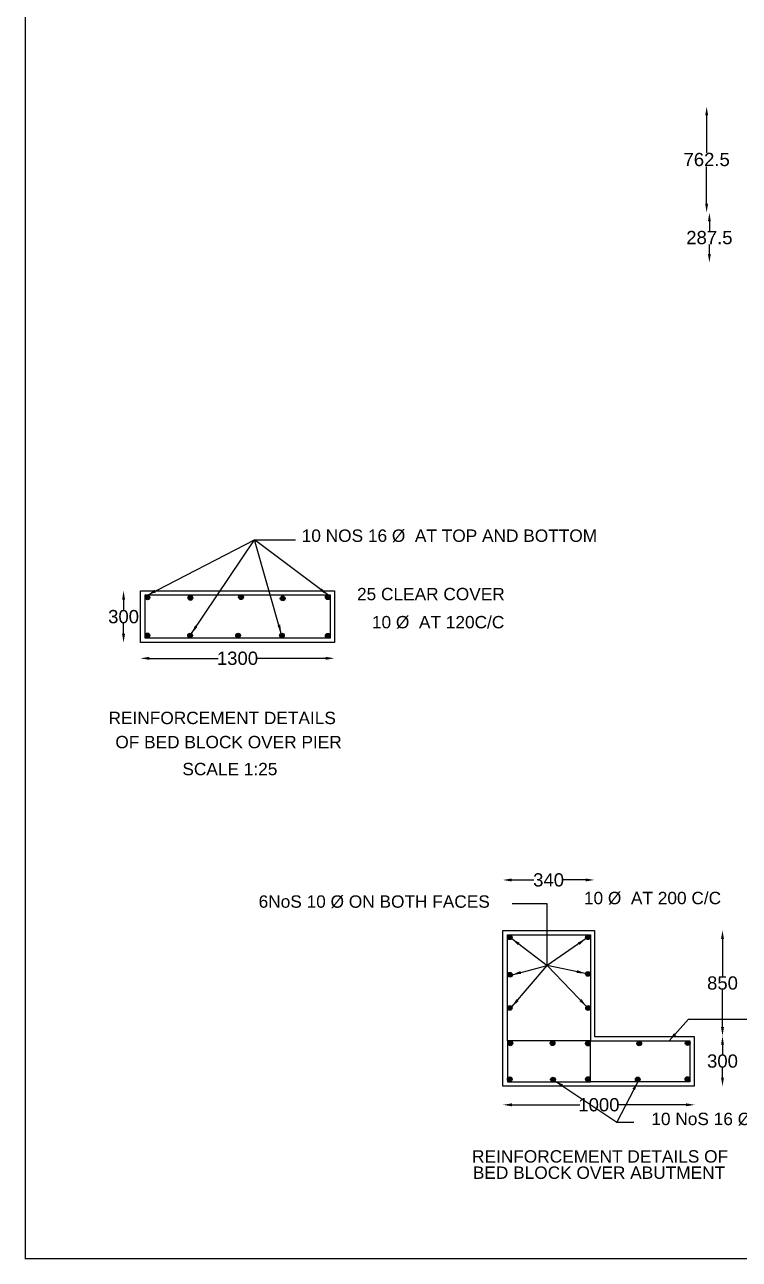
# Model space of a CAD drawing. Header units: inches. Extents: x -18497 to -1468, y 4811 to 18775.
# Drawn here: x -18497 to -14449, y 4811 to 11799 of the extents above; entities that cross this region are included whole.
import ezdxf

# ---------------------------------------------------------------- set-up
doc = ezdxf.new("R2010")
doc.units = ezdxf.units.IN
doc.header["$MEASUREMENT"] = 0
doc.styles.get("Standard").update_dxf_attribs({"font": 'arial.ttf'})
doc.dimstyles.new('ST100', dxfattribs={"dimtxt": 75, "dimasz": 50, "dimexe": 0, "dimexo": 10, "dimgap": 0.09, "dimtad": 0, "dimtih": 1, "dimtoh": 1, "dimdec": 0, "dimzin": 0, "dimdsep": 46, "dimtxsty": 'Standard', "dimcen": 0, "dimse1": 1, "dimse2": 1, "dimadec": 0, "dimazin": 0, "dimtfac": 1, "dimtdec": 0, "dimtofl": 0, "dimtmove": 0, "dimatfit": 3, "dimfxl": 50, "dimtolj": 1, "dimtzin": 0, "dimarcsym": 0})

# ---------------------------------------------------------------- blocks, each defined once
blk = doc.blocks.new('*D17')
at = {"color": 0, "lineweight": -2, "transparency": 16777216}
for p, q in [((-14618.3, 10685.8), (-14618.3, 10632.1)), ((-14618.3, 10501.8), (-14618.3, 10555.4))]:
    blk.add_line(p, q, dxfattribs=at)
at = {"color": 0, "transparency": 16777216}
for points in [[(-14626.7, 10685.8), (-14610, 10685.8), (-14618.3, 10735.8)], [(-14626.7, 10501.8), (-14610, 10501.8), (-14618.3, 10451.8)]]:
    blk.add_solid(points, dxfattribs=at)
at = {"layer": 'Defpoints', "color": 0, "transparency": 16777216}
for p in [(-14618.3, 10735.8), (-14338.6, 10735.8), (-14338.6, 10451.8)]:
    blk.add_point(p, dxfattribs=at)
at = {"color": 0, "transparency": 16777216, "insert": (-14618.3, 10593.8), "char_height": 75, "attachment_point": 5}
blk.add_mtext('\\A1;287.5', dxfattribs=at)
blk = doc.blocks.new('*D18')
at = {"color": 0, "lineweight": -2, "transparency": 16777216}
for p, q in [((-14633.8, 11285.2), (-14633.8, 11073.9)), ((-14633.8, 10785.8), (-14633.8, 10997.1))]:
    blk.add_line(p, q, dxfattribs=at)
at = {"color": 0, "transparency": 16777216}
for points in [[(-14642.2, 11285.2), (-14625.5, 11285.2), (-14633.8, 11335.2)], [(-14642.2, 10785.8), (-14625.5, 10785.8), (-14633.8, 10735.8)]]:
    blk.add_solid(points, dxfattribs=at)
at = {"layer": 'Defpoints', "color": 0, "transparency": 16777216}
for p in [(-14634.6, 11335.2), (-14633.8, 11335.2), (-14634.6, 10735.8)]:
    blk.add_point(p, dxfattribs=at)
at = {"color": 0, "transparency": 16777216, "insert": (-14633.8, 11035.5), "char_height": 75, "attachment_point": 5}
blk.add_mtext('\\A1;762.5', dxfattribs=at)
blk = doc.blocks.new('*D30')
at = {"color": 0, "lineweight": -2, "transparency": 16777216}
for p, q in [((-17936.7, 8544.9), (-17936.7, 8486.7)), ((-17936.7, 8351.6), (-17936.7, 8409.9))]:
    blk.add_line(p, q, dxfattribs=at)
at = {"color": 0, "transparency": 16777216}
for points in [[(-17945, 8544.9), (-17928.3, 8544.9), (-17936.7, 8594.9)], [(-17945, 8351.6), (-17928.3, 8351.6), (-17936.7, 8301.6)]]:
    blk.add_solid(points, dxfattribs=at)
at = {"layer": 'Defpoints', "color": 0, "transparency": 16777216}
for p in [(-17936.7, 8594.9), (-17841, 8594.9), (-17841, 8301.6)]:
    blk.add_point(p, dxfattribs=at)
at = {"color": 0, "transparency": 16777216, "insert": (-17936.7, 8448.3), "char_height": 75, "attachment_point": 5}
blk.add_mtext('\\A1;300', dxfattribs=at)
blk = doc.blocks.new('*D31')
at = {"color": 0, "lineweight": -2, "transparency": 16777216}
for p, q in [((-17791, 8212.6), (-17399.9, 8212.6)), ((-16791.9, 8212.6), (-17183, 8212.6))]:
    blk.add_line(p, q, dxfattribs=at)
at = {"color": 0, "transparency": 16777216}
for points in [[(-17791, 8221), (-17791, 8204.3), (-17841, 8212.6)], [(-16791.9, 8221), (-16791.9, 8204.3), (-16741.9, 8212.6)]]:
    blk.add_solid(points, dxfattribs=at)
at = {"layer": 'Defpoints', "color": 0, "transparency": 16777216}
for p in [(-17841, 8301.6), (-16741.9, 8301.6), (-16741.9, 8212.6)]:
    blk.add_point(p, dxfattribs=at)
at = {"color": 0, "transparency": 16777216, "insert": (-17291.5, 8212.6), "char_height": 75, "attachment_point": 5}
blk.add_mtext('\\A1;1300', dxfattribs=at)
blk = doc.blocks.new('*D32')
at = {"color": 0, "lineweight": -2, "transparency": 16777216}
for p, q in [((-15738.5, 6958.2), (-15612, 6958.2)), ((-15319.9, 6958.2), (-15446.4, 6958.2))]:
    blk.add_line(p, q, dxfattribs=at)
at = {"color": 0, "transparency": 16777216}
for points in [[(-15738.5, 6966.5), (-15738.5, 6949.8), (-15788.5, 6958.2)], [(-15319.9, 6966.5), (-15319.9, 6949.8), (-15269.9, 6958.2)]]:
    blk.add_solid(points, dxfattribs=at)
at = {"layer": 'Defpoints', "color": 0, "transparency": 16777216}
for p in [(-15269.9, 6958.2), (-15788.5, 6672.5), (-15269.9, 6672.5)]:
    blk.add_point(p, dxfattribs=at)
at = {"color": 0, "transparency": 16777216, "insert": (-15529.2, 6958.2), "char_height": 75, "attachment_point": 5}
blk.add_mtext('\\A1;340', dxfattribs=at)
blk = doc.blocks.new('*D33')
at = {"color": 0, "lineweight": -2, "transparency": 16777216}
for p, q in [((-14544.1, 6623.8), (-14544.1, 6412.9)), ((-14544.1, 6125.3), (-14544.1, 6336.2))]:
    blk.add_line(p, q, dxfattribs=at)
at = {"color": 0, "transparency": 16777216}
for points in [[(-14552.4, 6623.8), (-14535.8, 6623.8), (-14544.1, 6673.8)], [(-14552.4, 6125.3), (-14535.8, 6125.3), (-14544.1, 6075.3)]]:
    blk.add_solid(points, dxfattribs=at)
at = {"layer": 'Defpoints', "color": 0, "transparency": 16777216}
for p in [(-14544.1, 6673.8), (-14543.3, 6673.8), (-14543.3, 6075.3)]:
    blk.add_point(p, dxfattribs=at)
at = {"color": 0, "transparency": 16777216, "insert": (-14544.1, 6374.5), "char_height": 75, "attachment_point": 5}
blk.add_mtext('\\A1;850', dxfattribs=at)
blk = doc.blocks.new('*D34')
at = {"color": 0, "lineweight": -2, "transparency": 16777216}
for p, q in [((-14544.1, 6025.3), (-14544.1, 5971.1)), ((-14544.1, 5840), (-14544.1, 5894.3))]:
    blk.add_line(p, q, dxfattribs=at)
at = {"color": 0, "transparency": 16777216}
for points in [[(-14552.4, 6025.3), (-14535.8, 6025.3), (-14544.1, 6075.3)], [(-14552.4, 5840), (-14535.8, 5840), (-14544.1, 5790)]]:
    blk.add_solid(points, dxfattribs=at)
at = {"layer": 'Defpoints', "color": 0, "transparency": 16777216}
for p in [(-14543.3, 6075.3), (-14544.1, 5790), (-14543.3, 5790)]:
    blk.add_point(p, dxfattribs=at)
at = {"color": 0, "transparency": 16777216, "insert": (-14544.1, 5932.7), "char_height": 75, "attachment_point": 5}
blk.add_mtext('\\A1;300', dxfattribs=at)
blk = doc.blocks.new('*D35')
at = {"color": 0, "lineweight": -2, "transparency": 16777216}
for p, q in [((-15737.1, 5685.4), (-15352.5, 5685.4)), ((-14751.2, 5685.4), (-15135.7, 5685.4))]:
    blk.add_line(p, q, dxfattribs=at)
at = {"color": 0, "transparency": 16777216}
for points in [[(-15737.1, 5693.8), (-15737.1, 5677.1), (-15787.1, 5685.4)], [(-14751.2, 5693.8), (-14751.2, 5677.1), (-14701.2, 5685.4)]]:
    blk.add_solid(points, dxfattribs=at)
at = {"layer": 'Defpoints', "color": 0, "transparency": 16777216}
for p in [(-15787.1, 5682.8), (-14701.2, 5685.4), (-14701.2, 5682.8)]:
    blk.add_point(p, dxfattribs=at)
at = {"color": 0, "transparency": 16777216, "insert": (-15244.1, 5685.4), "char_height": 75, "attachment_point": 5}
blk.add_mtext('\\A1;1000', dxfattribs=at)

msp = doc.modelspace()

# ---------------------------------------------------------------- hatches: boundary and pattern name
h = msp.add_hatch(color=256)
edge = h.paths.add_edge_path()
edge.add_arc((-17801.3, 8557.1), 13.3, 0, 360)
h = msp.add_hatch(color=256)
edge = h.paths.add_edge_path()
edge.add_arc((-17557.8, 8554.3), 13.3, 0, 360)
h = msp.add_hatch(color=256)
edge = h.paths.add_edge_path()
edge.add_arc((-17271.4, 8558.6), 13.3, 0, 360)
h = msp.add_hatch(color=256)
edge = h.paths.add_edge_path()
edge.add_arc((-17035.4, 8551.5), 13.3, 0, 360)
h = msp.add_hatch(color=256)
edge = h.paths.add_edge_path()
edge.add_arc((-16779.9, 8558.3), 13.3, 0, 360)
h = msp.add_hatch(color=256)
edge = h.paths.add_edge_path()
edge.add_arc((-17801.5, 8342.2), 13.3, 0, 360)
h = msp.add_hatch(color=256)
edge = h.paths.add_edge_path()
edge.add_arc((-17560.1, 8341.6), 13.3, 0, 360)
h = msp.add_hatch(color=256)
edge = h.paths.add_edge_path()
edge.add_arc((-17287.7, 8341.5), 13.3, 0, 360)
h = msp.add_hatch(color=256)
edge = h.paths.add_edge_path()
edge.add_arc((-17039.8, 8341), 13.3, 0, 360)
h = msp.add_hatch(color=256)
edge = h.paths.add_edge_path()
edge.add_arc((-16779.9, 8340.1), 13.3, 0, 360)
h = msp.add_hatch(color=256)
edge = h.paths.add_edge_path()
edge.add_arc((-15748.8, 6633.9), 13.3, 0, 360)
h = msp.add_hatch(color=256)
edge = h.paths.add_edge_path()
edge.add_arc((-15306.3, 6633.7), 13.3, 0, 360)
h = msp.add_hatch(color=256)
edge = h.paths.add_edge_path()
edge.add_arc((-15748.6, 6421.7), 13.3, 0, 360)
h = msp.add_hatch(color=256)
edge = h.paths.add_edge_path()
edge.add_arc((-15306.7, 6426.4), 13.3, 0, 360)
h = msp.add_hatch(color=256)
edge = h.paths.add_edge_path()
edge.add_arc((-15748.8, 6233.7), 13.3, 0, 360)
h = msp.add_hatch(color=256)
edge = h.paths.add_edge_path()
edge.add_arc((-15305.1, 6232.6), 13.3, 0, 360)
h = msp.add_hatch(color=256)
edge = h.paths.add_edge_path()
edge.add_arc((-15745.7, 6033.5), 13.3, 0, 360)
h = msp.add_hatch(color=256)
edge = h.paths.add_edge_path()
edge.add_arc((-15506.8, 6034.1), 13.3, 0, 360)
h = msp.add_hatch(color=256)
edge = h.paths.add_edge_path()
edge.add_arc((-15306.4, 6032.4), 13.3, 0, 360)
h = msp.add_hatch(color=256)
edge = h.paths.add_edge_path()
edge.add_arc((-15015.7, 6032.9), 13.3, 0, 360)
h = msp.add_hatch(color=256)
edge = h.paths.add_edge_path()
edge.add_arc((-14741.4, 6034.5), 13.3, 0, 360)
h = msp.add_hatch(color=256)
edge = h.paths.add_edge_path()
edge.add_arc((-15748.9, 5830.6), 13.3, 0, 360)
h = msp.add_hatch(color=256)
edge = h.paths.add_edge_path()
edge.add_arc((-15504.1, 5828.5), 13.3, 0, 360)
h = msp.add_hatch(color=256)
edge = h.paths.add_edge_path()
edge.add_arc((-15306.1, 5830.8), 13.3, 0, 360)
h = msp.add_hatch(color=256)
edge = h.paths.add_edge_path()
edge.add_arc((-15024.1, 5829.5), 13.3, 0, 360)
h = msp.add_hatch(color=256)
edge = h.paths.add_edge_path()
edge.add_arc((-14743.1, 5831), 13.3, 0, 360)

# ---------------------------------------------------------------- linework, layer by layer
at = {"const_width": 8}
msp.add_lwpolyline([(-18492.8, 14827.8), (-1548.8, 14827.8), (-1548.8, 4815), (-18492.8, 4815)], close=True, dxfattribs=at)
for points in [[(-17841, 8594.9), (-16741.9, 8594.9), (-16741.9, 8301.6), (-17841, 8301.6)], [(-17814.9, 8572.5), (-16765.7, 8572.5), (-16765.7, 8326.8), (-17814.9, 8326.8)], [(-15762.6, 6648), (-15292.3, 6648), (-15292.3, 6048), (-15762.6, 6048)], [(-15292.3, 6048), (-15762.6, 6048), (-15762.6, 5815), (-15292.3, 5815)], [(-15292.3, 6048), (-14728.2, 6048), (-14728.2, 5815), (-15292.3, 5815)]]:
    msp.add_lwpolyline(points, close=True)
for points in [[(-15537.1, 6822.7), (-15735.9, 6822.7)], [(-15788.5, 6672.5), (-15269.9, 6672.5), (-15269.9, 6071.7), (-14704.6, 6071.7), (-14704.6, 5790.1), (-15788.5, 5790.1), (-15788.5, 6672.5)]]:
    msp.add_lwpolyline(points)
for centre in [(-17801.3, 8557.1), (-17557.8, 8554.3), (-17271.4, 8558.6), (-17035.4, 8551.5), (-16779.9, 8558.3), (-17801.5, 8342.2), (-17560.1, 8341.6), (-17287.7, 8341.5), (-17039.8, 8341), (-16779.9, 8340.1), (-15748.8, 6633.9), (-15306.3, 6633.7), (-15748.6, 6421.7), (-15306.7, 6426.4), (-15748.8, 6233.7), (-15305.1, 6232.6), (-15745.7, 6033.5), (-15506.8, 6034.1), (-15306.4, 6032.4), (-15015.7, 6032.9), (-14741.4, 6034.5), (-15748.9, 5830.6), (-15504.1, 5828.5), (-15306.1, 5830.8), (-15024.1, 5829.5), (-14743.1, 5831)]:
    msp.add_circle(centre, 13.3)

# ---------------------------------------------------------------- texts
for s, p in [('  10 NOS 16 Ø  AT TOP AND BOTTOM', (-16982, 8871.9)), (' 25 CLEAR COVER', (-16641.5, 8541.3)), ('  10 Ø  AT 120C/C', (-16584.2, 8382.4)), (' REINFORCEMENT DETAILS', (-18048.8, 7840.3)), ('   OF BED BLOCK OVER PIER', (-18064.7, 7703.6)), ('     SCALE 1:25', (-17739.3, 7551)), (' 6NoS 10 Ø ON BOTH FACES ', (-17198.8, 6801)), ('  10 Ø  AT 200 C/C', (-15383.4, 6821)), ('  10 NoS 16 Ø AT TOP AND BOTTOM', (-15001.5, 5570.7)), ('    REINFORCEMENT DETAILS OF ', (-16071.5, 5358.5)), ('   BED BLOCK OVER ABUTMENT', (-16039.5, 5266.4))]:
    msp.add_text(s, height=70).set_placement(p)

# ---------------------------------------------------------------- dimensions: what is measured, and where the dimension line sits
dim = msp.add_aligned_dim(p1=(-14634.6, 10735.8), p2=(-14634.6, 11335.2), distance=-0.8, text='762.5', dimstyle='ST100')
dim.commit()
dim.dimension.update_dxf_attribs({"geometry": '*D18', "text_midpoint": (-14633.8, 11035.5)})
for base, p1, p2, text, picture, middle in [((-14618.3, 10735.8), (-14338.6, 10451.8), (-14338.6, 10735.8), '287.5', '*D17', (-14618.3, 10593.8)), ((-14544.1, 6673.8), (-14543.3, 6075.3), (-14543.3, 6673.8), '850', '*D33', (-14544.1, 6374.5)), ((-14544.1, 5790), (-14543.3, 6075.3), (-14543.3, 5790), '300', '*D34', (-14544.1, 5932.7))]:
    dim = msp.add_linear_dim(base=base, p1=p1, p2=p2, angle=90, text=text, dimstyle='ST100')
    dim.commit()
    dim.dimension.update_dxf_attribs({"geometry": picture, "text_midpoint": middle})
dim = msp.add_linear_dim(base=(-17936.7, 8594.9), p1=(-17841, 8301.6), p2=(-17841, 8594.9), angle=90, text='300', dimstyle='ST100')
dim.commit()
dim.dimension.update_dxf_attribs({"geometry": '*D30', "text_midpoint": (-17936.7, 8448.3), "dimtype": 160})
for base, p1, p2, text, picture, middle in [((-16741.9, 8212.6), (-17841, 8301.6), (-16741.9, 8301.6), '1300', '*D31', (-17291.5, 8212.6)), ((-15269.9, 6958.2), (-15788.5, 6672.5), (-15269.9, 6672.5), '340', '*D32', (-15529.2, 6958.2)), ((-14701.2, 5685.4), (-15787.1, 5682.8), (-14701.2, 5682.8), '1000', '*D35', (-15244.1, 5685.4))]:
    dim = msp.add_linear_dim(base=base, p1=p1, p2=p2, text=text, dimstyle='ST100')
    dim.commit()
    dim.dimension.update_dxf_attribs({"geometry": picture, "text_midpoint": middle})

# ---------------------------------------------------------------- leaders
for points in [[(-17801.3, 8570.4), (-17195.5, 8882.9), (-16963.1, 8882.9)], [(-17552.7, 8352.6), (-17195.5, 8882.9)], [(-16779.9, 8571.6), (-17195.5, 8882.9)], [(-17043.4, 8353.7), (-17195.5, 8882.9)], [(-15737.2, 6240.1), (-15537.1, 6474.6), (-15537.1, 6822.7)], [(-15738.2, 6625.9), (-15537.1, 6474.6)], [(-15317.2, 6626.2), (-15537.1, 6474.6)], [(-15735.3, 6421.7), (-15537.1, 6474.6)], [(-15319.7, 6429.2), (-15537.1, 6474.6)], [(-15314.3, 6242.2), (-15537.1, 6474.6)], [(-14846.7, 6048), (-14736.3, 6170.3), (-14366.9, 6170.3)], [(-15493.1, 5821.1), (-15143.2, 5587.6), (-15046.4, 5587.6)], [(-15024.1, 5816.2), (-15143.2, 5587.6)]]:
    msp.add_leader(points, dimstyle='ST100', override={"dimgap": 0.09, "dimtad": 0})

doc.saveas('drawing.dxf')
